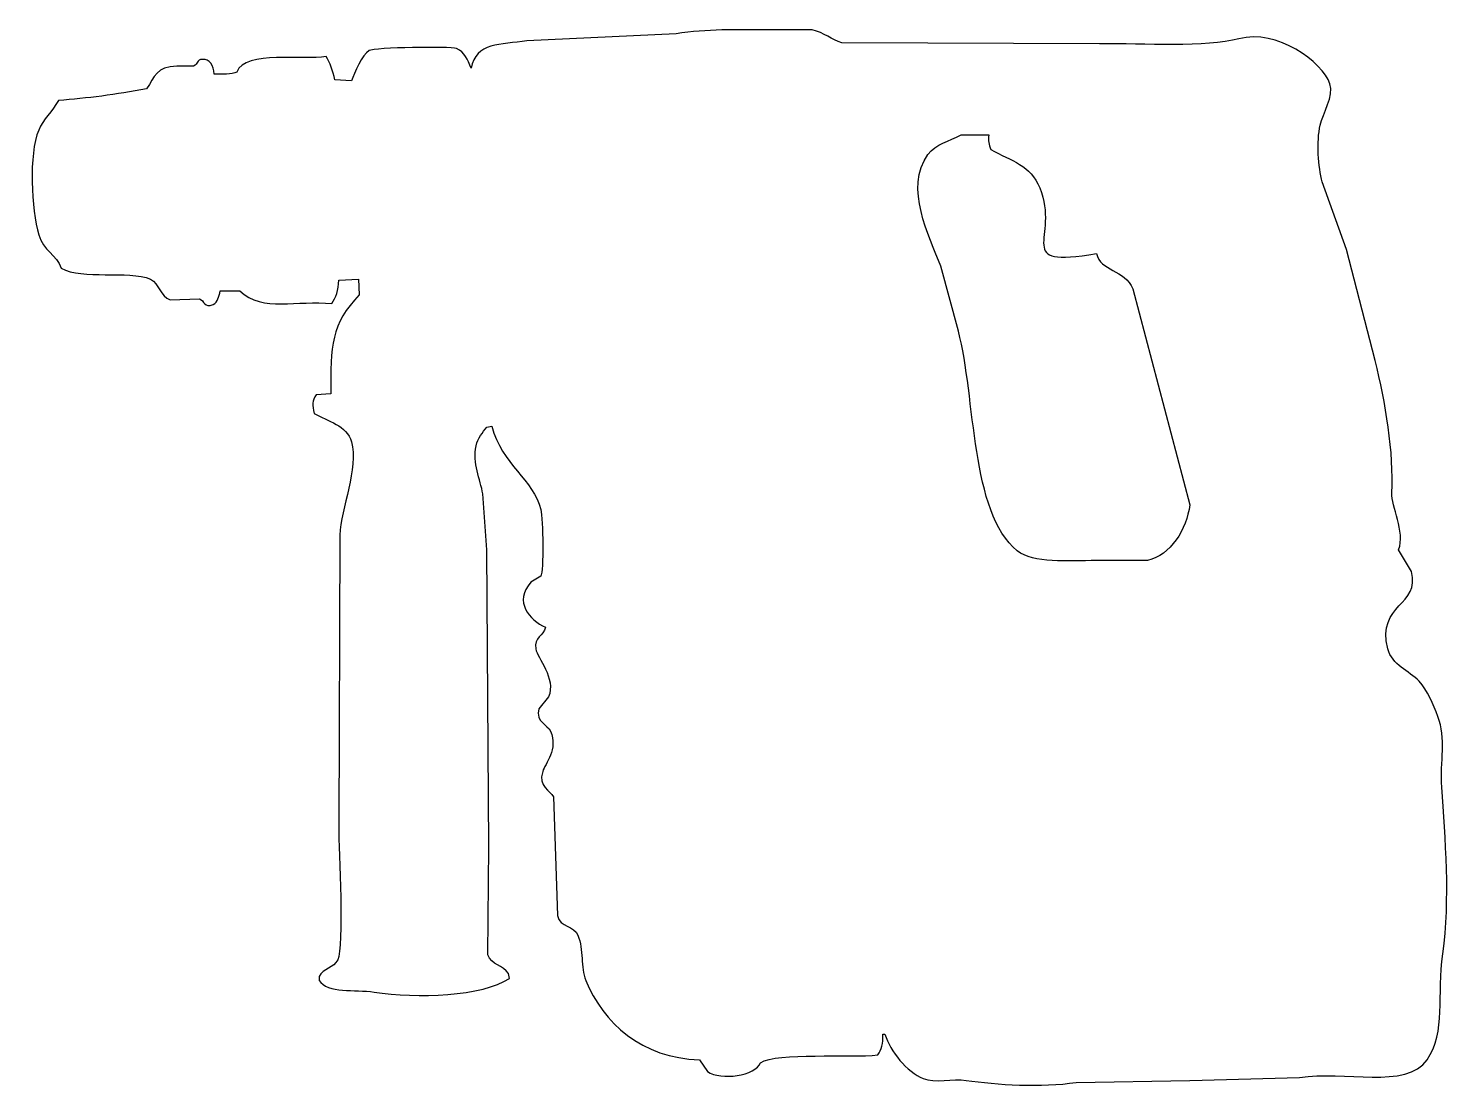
# Model space of a CAD drawing. Header units: centimetres. Extents: x -7.1 to 7.1, y -5.3 to 5.3.
import ezdxf

# ---------------------------------------------------------------- set-up
doc = ezdxf.new("R2010")
doc.units = ezdxf.units.CM
doc.header["$MEASUREMENT"] = 0
doc.layers.add('Camada 1', color=7, linetype='Continuous')

msp = doc.modelspace()

# ---------------------------------------------------------------- linework, layer by layer
at = {"layer": 'Camada 1'}
for points, knots in [([(-4.00836, 2.77478), (-4.00831, 2.67125), (-4.03773, 2.6023), (-4.07697, 2.53943), (-4.07697, 2.53943), (-4.42659, 2.57922), (-4.76666, 2.44783), (-4.99899, 2.66691), (-4.99899, 2.66691), (-4.99899, 2.66691), (-5.19517, 2.66691), (-5.19517, 2.66691), (-5.19517, 2.66691), (-5.20589, 2.60796), (-5.2184, 2.55568), (-5.2638, 2.52959), (-5.2638, 2.52959), (-5.35781, 2.49506), (-5.35196, 2.5679), (-5.40112, 2.58849), (-5.40112, 2.58849), (-5.40112, 2.58849), (-5.69536, 2.57873), (-5.69536, 2.57873), (-5.69536, 2.57873), (-5.79278, 2.61104), (-5.80725, 2.73843), (-5.89147, 2.78463), (-5.89147, 2.78463), (-6.1179, 2.87467), (-6.57335, 2.77587), (-6.78404, 2.8925), (-6.78404, 2.8925), (-6.83137, 3.03051), (-6.96594, 3.07083), (-7.00965, 3.22598), (-7.00965, 3.22598), (-7.08225, 3.4835), (-7.1126, 4.03132), (-7.00965, 4.27545), (-7.00965, 4.27545), (-6.96515, 4.38078), (-6.87275, 4.46018), (-6.81349, 4.56967), (-6.81349, 4.56967), (-6.5252, 4.59293), (-6.23731, 4.6291), (-5.93071, 4.68736), (-5.93071, 4.68736), (-5.85014, 4.80912), (-5.83477, 4.91122), (-5.62665, 4.91292), (-5.62665, 4.91292), (-5.62665, 4.91292), (-5.45994, 4.9129), (-5.45994, 4.9129), (-5.45994, 4.9129), (-5.41311, 4.93637), (-5.43494, 4.97926), (-5.37167, 4.98156), (-5.37167, 4.98156), (-5.29973, 4.98897), (-5.2615, 4.91978), (-5.25401, 4.83445), (-5.25401, 4.83445), (-5.1749, 4.8317), (-5.07859, 4.83006), (-5.02837, 4.85408), (-5.02837, 4.85408), (-4.94267, 5.07842), (-4.35395, 4.96798), (-4.13585, 5.01098), (-4.13585, 5.01098), (-4.09116, 4.94351), (-4.0682, 4.87321), (-4.04758, 4.77558), (-4.04758, 4.77558), (-4.04758, 4.77558), (-3.88081, 4.76587), (-3.88081, 4.76587), (-3.88081, 4.76587), (-3.84893, 4.84453), (-3.77596, 5.02974), (-3.70423, 5.06985), (-3.70423, 5.06985), (-3.65515, 5.10075), (-2.88923, 5.11229), (-2.83132, 5.08948), (-2.83132, 5.08948), (-2.74393, 5.055), (-2.72297, 4.98007), (-2.68419, 4.89332), (-2.68419, 4.89332), (-2.63897, 5.15296), (-2.38955, 5.12644), (-2.12515, 5.16793), (-2.12515, 5.16793), (-2.12515, 5.16793), (-0.63428, 5.23662), (-0.63428, 5.23662), (-0.63428, 5.23662), (-0.31347, 5.28813), (-0.05691, 5.27578), (0.3269, 5.27578), (0.3269, 5.27578), (0.3269, 5.27578), (0.72903, 5.27578), (0.72903, 5.27578), (0.72903, 5.27578), (0.84706, 5.25207), (0.92368, 5.17476), (1.0233, 5.1483), (1.0233, 5.1483), (1.0233, 5.1483), (3.60283, 5.13854), (3.60283, 5.13854), (3.60283, 5.13854), (4.04619, 5.13859), (4.67003, 5.09928), (4.9957, 5.18759), (4.9957, 5.18759), (5.37665, 5.29091), (5.83184, 4.95664), (5.9079, 4.7364), (5.9079, 4.7364), (5.94907, 4.61707), (5.83546, 4.44075), (5.80977, 4.3245), (5.80977, 4.3245), (5.77313, 4.15882), (5.79059, 3.90373), (5.8294, 3.75562), (5.8294, 3.75562), (5.8294, 3.75562), (6.07464, 3.07887), (6.07464, 3.07887), (6.07464, 3.07887), (6.07464, 3.07887), (6.35896, 1.97058), (6.35896, 1.97058), (6.35896, 1.97058), (6.46442, 1.55428), (6.54869, 1.04597), (6.5257, 0.64653), (6.5257, 0.64653), (6.51813, 0.51326), (6.66392, 0.25915), (6.59444, 0.07765), (6.59444, 0.07765), (6.59444, 0.07765), (6.72197, -0.13804), (6.72197, -0.13804), (6.72197, -0.13804), (6.81825, -0.48353), (6.37195, -0.45641), (6.4866, -0.91293), (6.4866, -0.91293), (6.5274, -1.07602), (6.69954, -1.13148), (6.80042, -1.23662), (6.80042, -1.23662), (6.88435, -1.32409), (6.93964, -1.46869), (6.98674, -1.58973), (6.98674, -1.58973), (7.07225, -1.80915), (7.00891, -2.03984), (7.02598, -2.29593), (7.02598, -2.29593), (7.05969, -2.80229), (7.11414, -3.41917), (7.03582, -3.96318), (7.03582, -3.96318), (6.97626, -4.37686), (7.07175, -4.7433), (6.87892, -5.02249), (6.87892, -5.02249), (6.67331, -5.31993), (6.04577, -5.12906), (5.60384, -5.19902), (5.60384, -5.19902), (5.60384, -5.19902), (4.50526, -5.22842), (4.50526, -5.22842), (4.50526, -5.22842), (4.50526, -5.22842), (3.36755, -5.24811), (3.36755, -5.24811), (3.36755, -5.24811), (3.02465, -5.30193), (2.56732, -5.27205), (2.26892, -5.22842), (2.26892, -5.22842), (2.13464, -5.20887), (1.95576, -5.25729), (1.83736, -5.20887), (1.83736, -5.20887), (1.67536, -5.14249), (1.5093, -4.94021), (1.45493, -4.76747), (1.45493, -4.76747), (1.45493, -4.76747), (1.43526, -4.76746), (1.43526, -4.76746), (1.43526, -4.76746), (1.43836, -4.86573), (1.42039, -4.91727), (1.38626, -4.97344), (1.38626, -4.97344), (1.10744, -5.00514), (0.37889, -4.94513), (0.20926, -5.05189), (0.20926, -5.05189), (0.16489, -5.18471), (-0.18627, -5.23077), (-0.32036, -5.14018), (-0.32036, -5.14018), (-0.32036, -5.14018), (-0.39889, -5.02249), (-0.39889, -5.02249), (-0.39889, -5.02249), (-0.97735, -5.00651), (-1.36507, -4.65139), (-1.53665, -4.228), (-1.53665, -4.228), (-1.5901, -4.09621), (-1.55771, -3.92407), (-1.61518, -3.77689), (-1.61518, -3.77689), (-1.65323, -3.67923), (-1.79351, -3.70215), (-1.82111, -3.58073), (-1.82111, -3.58073), (-1.82111, -3.58073), (-1.86035, -2.39399), (-1.86035, -2.39399), (-1.86035, -2.39399), (-1.89178, -2.32903), (-2.01783, -2.29255), (-1.96819, -2.13896), (-1.96819, -2.13896), (-1.94342, -2.06228), (-1.81105, -1.91359), (-1.88966, -1.73682), (-1.88966, -1.73682), (-1.91935, -1.6703), (-2.03889, -1.64787), (-2.00743, -1.51121), (-2.00743, -1.51121), (-2.00743, -1.51121), (-1.90938, -1.39358), (-1.90938, -1.39358), (-1.90938, -1.39358), (-1.83249, -1.20498), (-2.02217, -1.00488), (-2.03683, -0.91294), (-2.03683, -0.91294), (-2.05546, -0.7966), (-1.95902, -0.78464), (-1.93878, -0.69723), (-1.93878, -0.69723), (-2.10325, -0.62331), (-2.25972, -0.44241), (-2.08597, -0.24612), (-2.08597, -0.24612), (-2.08597, -0.24612), (-1.98776, -0.18717), (-1.98776, -0.18717), (-1.98776, -0.18717), (-1.95537, -0.1355), (-1.96551, 0.38322), (-1.98776, 0.47979), (-1.98776, 0.47979), (-2.05637, 0.77623), (-2.37725, 0.93143), (-2.47827, 1.31341), (-2.47827, 1.31341), (-2.47827, 1.31341), (-2.52724, 1.30365), (-2.52724, 1.30365), (-2.52724, 1.30365), (-2.56746, 1.24846), (-2.61884, 1.19586), (-2.63516, 1.11733), (-2.63516, 1.11733), (-2.67077, 0.94641), (-2.59269, 0.77832), (-2.56647, 0.63669), (-2.56647, 0.63669), (-2.56647, 0.63669), (-2.52723, 0.07765), (-2.52723, 0.07765), (-2.52723, 0.07765), (-2.52723, 0.07765), (-2.50768, -2.8941), (-2.50768, -2.8941), (-2.50768, -2.8941), (-2.50768, -2.8941), (-2.51744, -3.97302), (-2.51744, -3.97302), (-2.51744, -3.97302), (-2.48111, -4.07697), (-2.36226, -4.07549), (-2.31151, -4.15931), (-2.31151, -4.15931), (-2.31151, -4.15931), (-2.30169, -4.20842), (-2.30169, -4.20842), (-2.30169, -4.20842), (-2.56765, -4.38876), (-3.22686, -4.41151), (-3.65527, -4.34574), (-3.65527, -4.34574), (-3.84408, -4.31672), (-4.12271, -4.36032), (-4.20447, -4.22797), (-4.20447, -4.22797), (-4.20447, -4.22797), (-4.20447, -4.18879), (-4.20447, -4.18879), (-4.20447, -4.18879), (-4.16179, -4.10791), (-4.05993, -4.1051), (-4.01812, -4.02205), (-4.01812, -4.02205), (-3.95361, -3.89005), (-4.0083, -2.93697), (-4.00836, -2.68821), (-4.00836, -2.68821), (-4.00836, -2.68821), (-3.99849, 0.2248), (-3.99849, 0.2248), (-3.99849, 0.2248), (-3.98587, 0.49076), (-3.80791, 0.89491), (-3.88083, 1.15656), (-3.88083, 1.15656), (-3.92763, 1.32446), (-4.12052, 1.35952), (-4.25358, 1.44101), (-4.25358, 1.44101), (-4.27522, 1.5216), (-4.27472, 1.5701), (-4.23395, 1.6273), (-4.23395, 1.6273), (-4.23395, 1.6273), (-4.08682, 1.63714), (-4.08682, 1.63714), (-4.08682, 1.63714), (-4.0937, 2.11376), (-4.08227, 2.33794), (-3.80239, 2.62771), (-3.80239, 2.62771), (-3.80239, 2.62771), (-3.81215, 2.78466), (-3.81215, 2.78466), (-3.81215, 2.78466), (-3.81215, 2.78466), (-4.00836, 2.77478), (-4.00836, 2.77478)], [0, 0, 0, 0, 0.01098901, 0.01098901, 0.01098901, 0.01098901, 0.02197802, 0.02197802, 0.02197802, 0.02197802, 0.03296703, 0.03296703, 0.03296703, 0.03296703, 0.04395604, 0.04395604, 0.04395604, 0.04395604, 0.05494505, 0.05494505, 0.05494505, 0.05494505, 0.06593407, 0.06593407, 0.06593407, 0.06593407, 0.07692308, 0.07692308, 0.07692308, 0.07692308, 0.08791209, 0.08791209, 0.08791209, 0.08791209, 0.0989011, 0.0989011, 0.0989011, 0.0989011, 0.10989011, 0.10989011, 0.10989011, 0.10989011, 0.12087912, 0.12087912, 0.12087912, 0.12087912, 0.13186813, 0.13186813, 0.13186813, 0.13186813, 0.14285714, 0.14285714, 0.14285714, 0.14285714, 0.15384615, 0.15384615, 0.15384615, 0.15384615, 0.16483516, 0.16483516, 0.16483516, 0.16483516, 0.17582418, 0.17582418, 0.17582418, 0.17582418, 0.18681319, 0.18681319, 0.18681319, 0.18681319, 0.1978022, 0.1978022, 0.1978022, 0.1978022, 0.20879121, 0.20879121, 0.20879121, 0.20879121, 0.21978022, 0.21978022, 0.21978022, 0.21978022, 0.23076923, 0.23076923, 0.23076923, 0.23076923, 0.24175824, 0.24175824, 0.24175824, 0.24175824, 0.25274725, 0.25274725, 0.25274725, 0.25274725, 0.26373626, 0.26373626, 0.26373626, 0.26373626, 0.27472527, 0.27472527, 0.27472527, 0.27472527, 0.28571429, 0.28571429, 0.28571429, 0.28571429, 0.2967033, 0.2967033, 0.2967033, 0.2967033, 0.30769231, 0.30769231, 0.30769231, 0.30769231, 0.31868132, 0.31868132, 0.31868132, 0.31868132, 0.32967033, 0.32967033, 0.32967033, 0.32967033, 0.34065934, 0.34065934, 0.34065934, 0.34065934, 0.35164835, 0.35164835, 0.35164835, 0.35164835, 0.36263736, 0.36263736, 0.36263736, 0.36263736, 0.37362637, 0.37362637, 0.37362637, 0.37362637, 0.38461538, 0.38461538, 0.38461538, 0.38461538, 0.3956044, 0.3956044, 0.3956044, 0.3956044, 0.40659341, 0.40659341, 0.40659341, 0.40659341, 0.41758242, 0.41758242, 0.41758242, 0.41758242, 0.42857143, 0.42857143, 0.42857143, 0.42857143, 0.43956044, 0.43956044, 0.43956044, 0.43956044, 0.45054945, 0.45054945, 0.45054945, 0.45054945, 0.46153846, 0.46153846, 0.46153846, 0.46153846, 0.47252747, 0.47252747, 0.47252747, 0.47252747, 0.48351648, 0.48351648, 0.48351648, 0.48351648, 0.49450549, 0.49450549, 0.49450549, 0.49450549, 0.50549451, 0.50549451, 0.50549451, 0.50549451, 0.51648352, 0.51648352, 0.51648352, 0.51648352, 0.52747253, 0.52747253, 0.52747253, 0.52747253, 0.53846154, 0.53846154, 0.53846154, 0.53846154, 0.54945055, 0.54945055, 0.54945055, 0.54945055, 0.56043956, 0.56043956, 0.56043956, 0.56043956, 0.57142857, 0.57142857, 0.57142857, 0.57142857, 0.58241758, 0.58241758, 0.58241758, 0.58241758, 0.59340659, 0.59340659, 0.59340659, 0.59340659, 0.6043956, 0.6043956, 0.6043956, 0.6043956, 0.61538462, 0.61538462, 0.61538462, 0.61538462, 0.62637363, 0.62637363, 0.62637363, 0.62637363, 0.63736264, 0.63736264, 0.63736264, 0.63736264, 0.64835165, 0.64835165, 0.64835165, 0.64835165, 0.65934066, 0.65934066, 0.65934066, 0.65934066, 0.67032967, 0.67032967, 0.67032967, 0.67032967, 0.68131868, 0.68131868, 0.68131868, 0.68131868, 0.69230769, 0.69230769, 0.69230769, 0.69230769, 0.7032967, 0.7032967, 0.7032967, 0.7032967, 0.71428571, 0.71428571, 0.71428571, 0.71428571, 0.72527473, 0.72527473, 0.72527473, 0.72527473, 0.73626374, 0.73626374, 0.73626374, 0.73626374, 0.74725275, 0.74725275, 0.74725275, 0.74725275, 0.75824176, 0.75824176, 0.75824176, 0.75824176, 0.76923077, 0.76923077, 0.76923077, 0.76923077, 0.78021978, 0.78021978, 0.78021978, 0.78021978, 0.79120879, 0.79120879, 0.79120879, 0.79120879, 0.8021978, 0.8021978, 0.8021978, 0.8021978, 0.81318681, 0.81318681, 0.81318681, 0.81318681, 0.82417582, 0.82417582, 0.82417582, 0.82417582, 0.83516484, 0.83516484, 0.83516484, 0.83516484, 0.84615385, 0.84615385, 0.84615385, 0.84615385, 0.85714286, 0.85714286, 0.85714286, 0.85714286, 0.86813187, 0.86813187, 0.86813187, 0.86813187, 0.87912088, 0.87912088, 0.87912088, 0.87912088, 0.89010989, 0.89010989, 0.89010989, 0.89010989, 0.9010989, 0.9010989, 0.9010989, 0.9010989, 0.91208791, 0.91208791, 0.91208791, 0.91208791, 0.92307692, 0.92307692, 0.92307692, 0.92307692, 0.93406593, 0.93406593, 0.93406593, 0.93406593, 0.94505495, 0.94505495, 0.94505495, 0.94505495, 0.95604396, 0.95604396, 0.95604396, 0.95604396, 0.96703297, 0.96703297, 0.96703297, 0.96703297, 0.97802198, 0.97802198, 0.97802198, 0.97802198, 1, 1, 1, 1]), ([(2.21993, 4.22639), (2.09449, 4.15948), (1.96604, 4.13971), (1.88645, 4.03025), (1.88645, 4.03025), (1.64375, 3.69677), (1.90021, 3.21771), (2.01393, 2.91217), (2.01393, 2.91217), (2.01393, 2.91217), (2.19038, 2.26476), (2.19038, 2.26476), (2.19038, 2.26476), (2.36548, 1.60018), (2.30992, 0.44784), (2.77895, 0.06777), (2.77895, 0.06777), (2.94111, -0.06349), (3.28108, -0.03023), (3.57339, -0.03023), (3.57339, -0.03023), (3.57339, -0.03023), (4.08342, -0.03023), (4.08342, -0.03023), (4.08342, -0.03023), (4.31181, 0.02459), (4.4741, 0.27849), (4.50519, 0.52873), (4.50519, 0.52873), (4.50519, 0.52873), (3.93623, 2.68657), (3.93623, 2.68657), (3.93623, 2.68657), (3.85527, 2.88271), (3.6068, 2.86381), (3.57335, 3.0396), (3.57335, 3.0396), (2.71578, 2.89863), (3.20992, 3.18975), (3.00447, 3.69677), (3.00447, 3.69677), (2.91258, 3.92341), (2.72258, 3.96757), (2.51404, 4.07928), (2.51404, 4.07928), (2.49724, 4.13191), (2.48327, 4.16421), (2.49454, 4.22641), (2.49454, 4.22641), (2.49454, 4.22641), (2.21993, 4.22641), (2.21993, 4.22641), (2.21993, 4.22641), (2.21993, 4.22641), (2.21993, 4.22639), (2.21993, 4.22639)], [0, 0, 0, 0, 0.06666667, 0.06666667, 0.06666667, 0.06666667, 0.13333333, 0.13333333, 0.13333333, 0.13333333, 0.2, 0.2, 0.2, 0.2, 0.26666667, 0.26666667, 0.26666667, 0.26666667, 0.33333333, 0.33333333, 0.33333333, 0.33333333, 0.4, 0.4, 0.4, 0.4, 0.46666667, 0.46666667, 0.46666667, 0.46666667, 0.53333333, 0.53333333, 0.53333333, 0.53333333, 0.6, 0.6, 0.6, 0.6, 0.66666667, 0.66666667, 0.66666667, 0.66666667, 0.73333333, 0.73333333, 0.73333333, 0.73333333, 0.8, 0.8, 0.8, 0.8, 0.86666667, 0.86666667, 0.86666667, 0.86666667, 1, 1, 1, 1])]:
    msp.add_open_spline(points, degree=3, knots=knots, dxfattribs=at)

doc.saveas('drawing.dxf')
